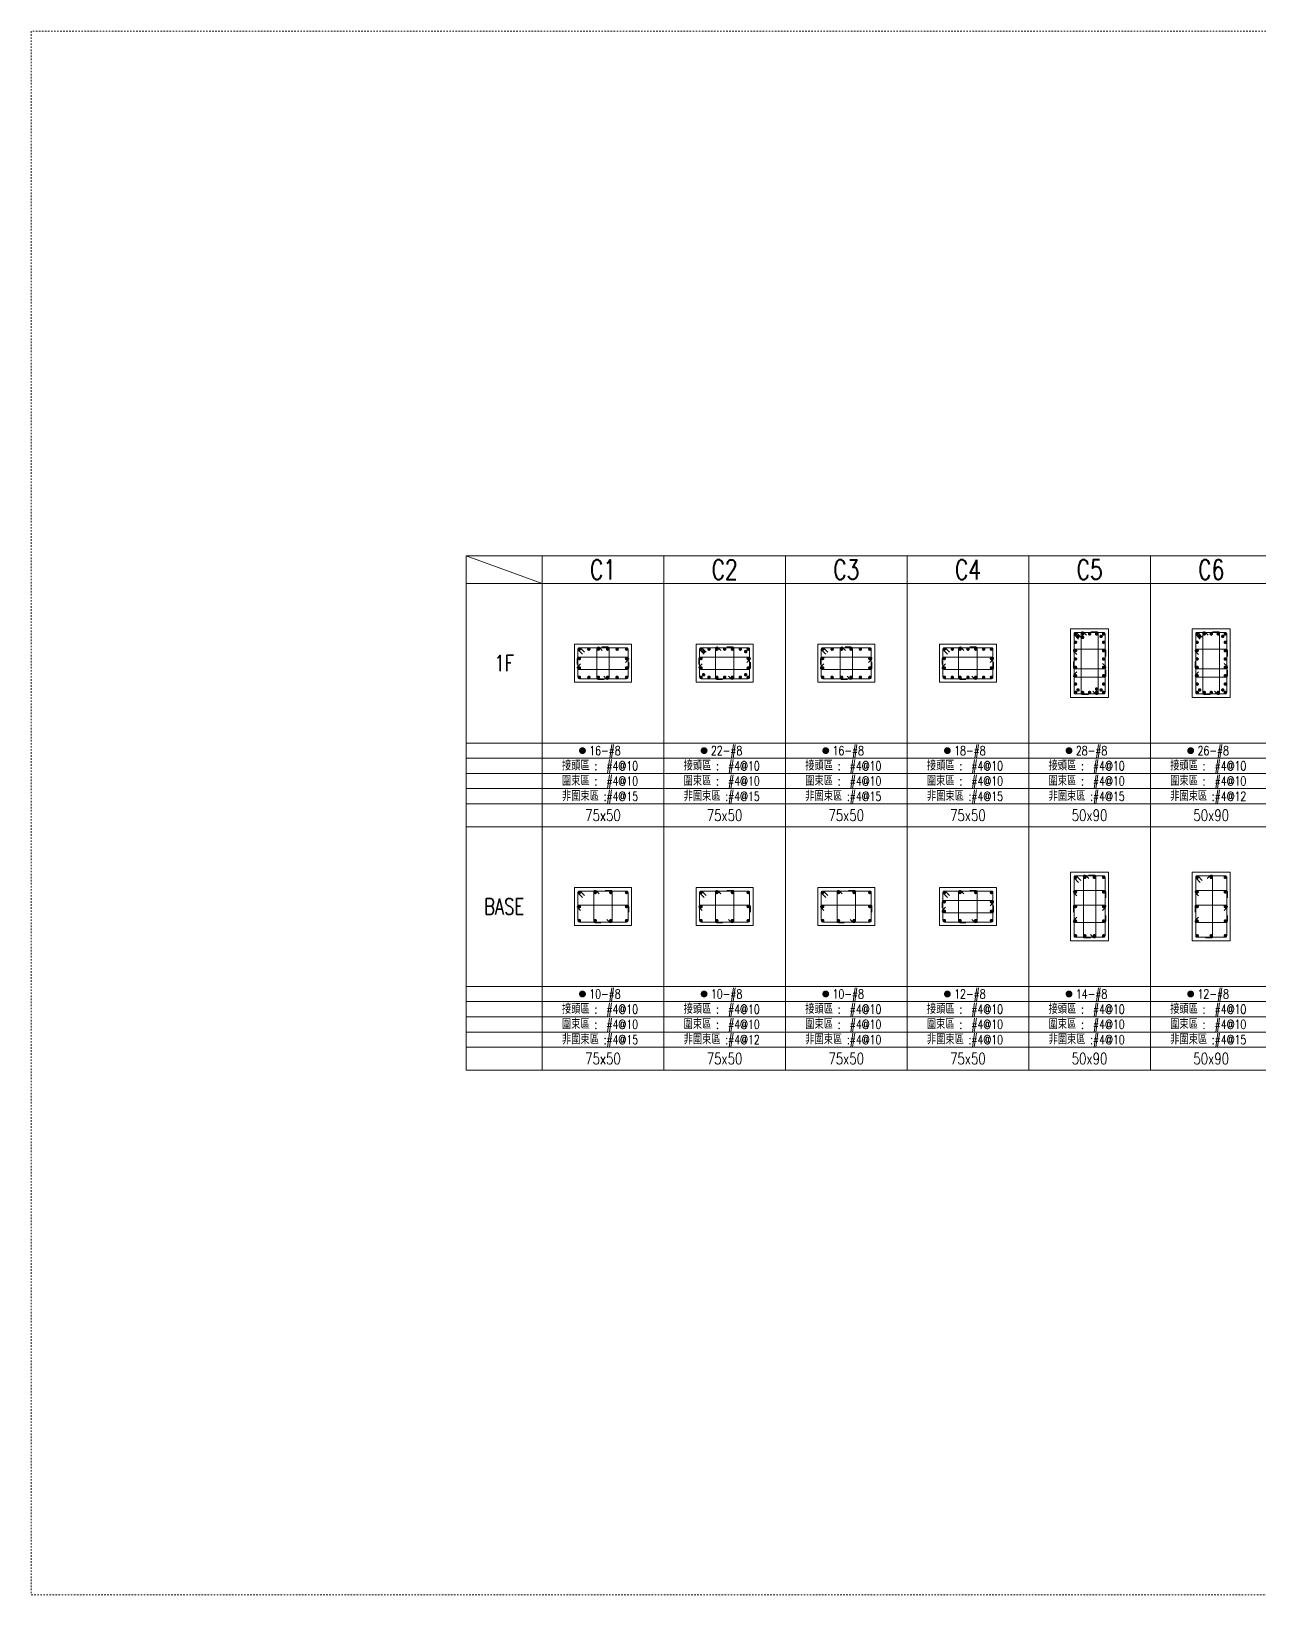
# Model space of a CAD drawing. Header units: millimetres. Extents: x 0 to 6378, y -2056 to 0.
# Drawn here: x 3214 to 4828, y -2056 to 0 of the extents above; entities that cross this region are included whole.
import ezdxf
from ezdxf.enums import TextEntityAlignment as Align

# ---------------------------------------------------------------- set-up
doc = ezdxf.new("R2010")
doc.units = ezdxf.units.MM
doc.linetypes.add('DOT', pattern=[4, 2, -2])
for name, color, linetype in [('GirdBoundary', 3, 'Continuous'), ('GirdInner', 3, 'Continuous'), ('主筋斷面', 3, 'Continuous'), ('圖框', 7, 'DOT'), ('文字-主筋根數', 3, 'Continuous'), ('文字-剪力筋', 3, 'Continuous'), ('文字-剪力筋-BC', 3, 'Continuous'), ('文字-剪力筋-圍束區', 3, 'Continuous'), ('文字-斷面尺寸', 3, 'Continuous'), ('文字-柱線名稱', 3, 'Continuous'), ('文字-樓群名稱', 1, 'Continuous'), ('柱斷面線', 3, 'Continuous'), ('箍筋線', 2, 'Continuous')]:
    doc.layers.add(name, color=color, linetype=linetype)
doc.styles.add('simplex', font='simplex.shx', dxfattribs={"height": 0.2, "bigfont": 'chineset.shx'})

# ---------------------------------------------------------------- blocks, each defined once
blk = doc.blocks.new('Circle_Filled')
at = {"const_width": 0.5}
blk.add_lwpolyline([(-0.25, 0, 1), (0.25, 0, 1)], format="xyb", close=True, dxfattribs=at)

msp = doc.modelspace()

# ---------------------------------------------------------------- linework, layer by layer
at = {"layer": 'GirdBoundary', "lineweight": 5}
for points in [[(3786, -690), (3886, -690)], [(3786, -690), (3786, -726)], [(3886, -690), (4046, -690)], [(4046, -690), (4206, -690)], [(4206, -690), (4366, -690)], [(4366, -690), (4526, -690)], [(4526, -690), (4686, -690)], [(4686, -690), (4846, -690)], [(3786, -726), (3786, -936)], [(3786, -936), (3786, -956)], [(3786, -956), (3786, -976)], [(3786, -976), (3786, -996)], [(3786, -996), (3786, -1016)], [(3786, -1016), (3786, -1046)], [(3786, -1046), (3786, -1256)], [(3786, -1256), (3786, -1276)], [(3786, -1276), (3786, -1296)], [(3786, -1296), (3786, -1316)], [(3786, -1316), (3786, -1336)], [(3786, -1336), (3786, -1366)], [(3786, -1366), (3886, -1366)], [(3886, -1366), (4046, -1366)], [(4046, -1366), (4206, -1366)], [(4206, -1366), (4366, -1366)], [(4366, -1366), (4526, -1366)], [(4526, -1366), (4686, -1366)], [(4686, -1366), (4846, -1366)]]:
    msp.add_lwpolyline(points, dxfattribs=at)
at = {"layer": 'GirdInner', "lineweight": 5}
for points in [[(3786, -690), (3886, -726)], [(3886, -690), (3886, -726)], [(4046, -690), (4046, -726)], [(4206, -690), (4206, -726)], [(4366, -690), (4366, -726)], [(4526, -690), (4526, -726)], [(4686, -690), (4686, -726)], [(3786, -726), (3886, -726)], [(3886, -726), (4046, -726)], [(3886, -726), (3886, -936)], [(4046, -726), (4206, -726)], [(4046, -726), (4046, -936)], [(4206, -726), (4366, -726)], [(4206, -726), (4206, -936)], [(4366, -726), (4526, -726)], [(4366, -726), (4366, -936)], [(4526, -726), (4686, -726)], [(4526, -726), (4526, -936)], [(4686, -726), (4846, -726)], [(4686, -726), (4686, -936)], [(3786, -936), (3886, -936)], [(3886, -936), (4046, -936)], [(3886, -936), (3886, -956)], [(4046, -936), (4206, -936)], [(4046, -936), (4046, -956)], [(4206, -936), (4366, -936)], [(4206, -936), (4206, -956)], [(4366, -936), (4526, -936)], [(4366, -936), (4366, -956)], [(4526, -936), (4686, -936)], [(4526, -936), (4526, -956)], [(4686, -936), (4846, -936)], [(4686, -936), (4686, -956)], [(3786, -956), (3886, -956)], [(3886, -956), (4046, -956)], [(3886, -956), (3886, -976)], [(4046, -956), (4206, -956)], [(4046, -956), (4046, -976)], [(4206, -956), (4366, -956)], [(4206, -956), (4206, -976)], [(4366, -956), (4526, -956)], [(4366, -956), (4366, -976)], [(4526, -956), (4686, -956)], [(4526, -956), (4526, -976)], [(4686, -956), (4846, -956)], [(4686, -956), (4686, -976)], [(3786, -976), (3886, -976)], [(3886, -976), (4046, -976)], [(3886, -976), (3886, -996)], [(4046, -976), (4206, -976)], [(4046, -976), (4046, -996)], [(4206, -976), (4366, -976)], [(4206, -976), (4206, -996)], [(4366, -976), (4526, -976)], [(4366, -976), (4366, -996)], [(4526, -976), (4686, -976)], [(4526, -976), (4526, -996)], [(4686, -976), (4846, -976)], [(4686, -976), (4686, -996)], [(3786, -996), (3886, -996)], [(3886, -996), (4046, -996)], [(3886, -996), (3886, -1016)], [(4046, -996), (4206, -996)], [(4046, -996), (4046, -1016)], [(4206, -996), (4366, -996)], [(4206, -996), (4206, -1016)], [(4366, -996), (4526, -996)], [(4366, -996), (4366, -1016)], [(4526, -996), (4686, -996)], [(4526, -996), (4526, -1016)], [(4686, -996), (4846, -996)], [(4686, -996), (4686, -1016)], [(3786, -1016), (3886, -1016)], [(3886, -1016), (4046, -1016)], [(3886, -1016), (3886, -1046)], [(4046, -1016), (4206, -1016)], [(4046, -1016), (4046, -1046)], [(4206, -1016), (4366, -1016)], [(4206, -1016), (4206, -1046)], [(4366, -1016), (4526, -1016)], [(4366, -1016), (4366, -1046)], [(4526, -1016), (4686, -1016)], [(4526, -1016), (4526, -1046)], [(4686, -1016), (4846, -1016)], [(4686, -1016), (4686, -1046)], [(3786, -1046), (3886, -1046)], [(3886, -1046), (4046, -1046)], [(3886, -1046), (3886, -1256)], [(4046, -1046), (4206, -1046)], [(4046, -1046), (4046, -1256)], [(4206, -1046), (4366, -1046)], [(4206, -1046), (4206, -1256)], [(4366, -1046), (4526, -1046)], [(4366, -1046), (4366, -1256)], [(4526, -1046), (4686, -1046)], [(4526, -1046), (4526, -1256)], [(4686, -1046), (4846, -1046)], [(4686, -1046), (4686, -1256)], [(3786, -1256), (3886, -1256)], [(3886, -1256), (4046, -1256)], [(3886, -1256), (3886, -1276)], [(4046, -1256), (4206, -1256)], [(4046, -1256), (4046, -1276)], [(4206, -1256), (4366, -1256)], [(4206, -1256), (4206, -1276)], [(4366, -1256), (4526, -1256)], [(4366, -1256), (4366, -1276)], [(4526, -1256), (4686, -1256)], [(4526, -1256), (4526, -1276)], [(4686, -1256), (4846, -1256)], [(4686, -1256), (4686, -1276)], [(3786, -1276), (3886, -1276)], [(3886, -1276), (4046, -1276)], [(3886, -1276), (3886, -1296)], [(4046, -1276), (4206, -1276)], [(4046, -1276), (4046, -1296)], [(4206, -1276), (4366, -1276)], [(4206, -1276), (4206, -1296)], [(4366, -1276), (4526, -1276)], [(4366, -1276), (4366, -1296)], [(4526, -1276), (4686, -1276)], [(4526, -1276), (4526, -1296)], [(4686, -1276), (4846, -1276)], [(4686, -1276), (4686, -1296)], [(3786, -1296), (3886, -1296)], [(3886, -1296), (4046, -1296)], [(3886, -1296), (3886, -1316)], [(4046, -1296), (4206, -1296)], [(4046, -1296), (4046, -1316)], [(4206, -1296), (4366, -1296)], [(4206, -1296), (4206, -1316)], [(4366, -1296), (4526, -1296)], [(4366, -1296), (4366, -1316)], [(4526, -1296), (4686, -1296)], [(4526, -1296), (4526, -1316)], [(4686, -1296), (4846, -1296)], [(4686, -1296), (4686, -1316)], [(3786, -1316), (3886, -1316)], [(3786, -1336), (3886, -1336)], [(3886, -1316), (4046, -1316)], [(3886, -1316), (3886, -1336)], [(3886, -1336), (4046, -1336)], [(3886, -1336), (3886, -1366)], [(4046, -1316), (4206, -1316)], [(4046, -1316), (4046, -1336)], [(4046, -1336), (4206, -1336)], [(4046, -1336), (4046, -1366)], [(4206, -1316), (4366, -1316)], [(4206, -1316), (4206, -1336)], [(4206, -1336), (4366, -1336)], [(4206, -1336), (4206, -1366)], [(4366, -1316), (4526, -1316)], [(4366, -1316), (4366, -1336)], [(4366, -1336), (4526, -1336)], [(4366, -1336), (4366, -1366)], [(4526, -1316), (4686, -1316)], [(4526, -1316), (4526, -1336)], [(4526, -1336), (4686, -1336)], [(4526, -1336), (4526, -1366)], [(4686, -1316), (4846, -1316)], [(4686, -1316), (4686, -1336)], [(4686, -1336), (4846, -1336)], [(4686, -1336), (4686, -1366)]]:
    msp.add_lwpolyline(points, dxfattribs=at)
at = {"layer": '圖框', "lineweight": 5}
msp.add_lwpolyline([(3214, -2056), (6378, -2056), (6378, 0), (3214, 0), (3214, -2056)], dxfattribs=at)
at = {"layer": '柱斷面線', "lineweight": 5}
for points in [[(4581, -876), (4631, -876), (4631, -786), (4581, -786), (4581, -876)], [(4741, -876), (4791, -876), (4791, -786), (4741, -786), (4741, -876)], [(3928.5, -856), (4003.5, -856), (4003.5, -806), (3928.5, -806), (3928.5, -856)], [(4088.5, -856), (4163.5, -856), (4163.5, -806), (4088.5, -806), (4088.5, -856)], [(4248.5, -856), (4323.5, -856), (4323.5, -806), (4248.5, -806), (4248.5, -856)], [(4408.5, -856), (4483.5, -856), (4483.5, -806), (4408.5, -806), (4408.5, -856)], [(4581, -1196), (4631, -1196), (4631, -1106), (4581, -1106), (4581, -1196)], [(4741, -1196), (4791, -1196), (4791, -1106), (4741, -1106), (4741, -1196)], [(3928.5, -1176), (4003.5, -1176), (4003.5, -1126), (3928.5, -1126), (3928.5, -1176)], [(4088.5, -1176), (4163.5, -1176), (4163.5, -1126), (4088.5, -1126), (4088.5, -1176)], [(4248.5, -1176), (4323.5, -1176), (4323.5, -1126), (4248.5, -1126), (4248.5, -1176)], [(4408.5, -1176), (4483.5, -1176), (4483.5, -1126), (4408.5, -1126), (4408.5, -1176)]]:
    msp.add_lwpolyline(points, dxfattribs=at)
at = {"layer": '箍筋線', "lineweight": 5}
for points in [[(4594.3, -796.6), (4588.9, -791.2, 0.668179), (4585.6, -792.5), (4585.6, -869.5, 0.414214), (4587.5, -871.4), (4624.5, -871.4, 0.414214), (4626.4, -869.5), (4626.4, -792.5, 0.414214), (4624.5, -790.6), (4587.5, -790.6, 0.668179), (4586.2, -793.9), (4591.6, -799.3)], [(4601.9, -794.1), (4598.1, -790.2, 0.668179), (4594.9, -791.6), (4594.9, -870.4, 0.414214), (4596.8, -872.3), (4604.4, -872.3)], [(4610.1, -867.9), (4613.9, -871.8, 0.668179), (4617.1, -870.4), (4617.1, -791.6, 0.414214), (4615.2, -789.7), (4607.6, -789.7)], [(4754.3, -796.6), (4748.9, -791.2, 0.668179), (4745.6, -792.5), (4745.6, -869.5, 0.414214), (4747.5, -871.4), (4784.5, -871.4, 0.414214), (4786.4, -869.5), (4786.4, -792.5, 0.414214), (4784.5, -790.6), (4747.5, -790.6, 0.668179), (4746.2, -793.9), (4751.6, -799.3)], [(4761.9, -794.1), (4758.1, -790.2, 0.668179), (4754.9, -791.6), (4754.9, -870.4, 0.414214), (4756.8, -872.3), (4764.4, -872.3)], [(4770.1, -867.9), (4773.9, -871.8, 0.668179), (4777.1, -870.4), (4777.1, -791.6, 0.414214), (4775.2, -789.7), (4767.6, -789.7)], [(3941.8, -816.6), (3936.4, -811.2, 0.668179), (3933.1, -812.5), (3933.1, -849.5, 0.414214), (3935, -851.4), (3997, -851.4, 0.414214), (3998.9, -849.5), (3998.9, -812.5, 0.414214), (3997, -810.6), (3935, -810.6, 0.668179), (3933.7, -813.9), (3939.1, -819.3)], [(3965, -814.1), (3961.2, -810.2, 0.668179), (3957.9, -811.6), (3957.9, -850.4, 0.414214), (3959.8, -852.3), (3967.4, -852.3)], [(3967, -847.9), (3970.8, -851.8, 0.668179), (3974.1, -850.4), (3974.1, -811.6, 0.414214), (3972.2, -809.7), (3964.6, -809.7)], [(4101.8, -816.6), (4096.4, -811.2, 0.668179), (4093.1, -812.5), (4093.1, -849.5, 0.414214), (4095, -851.4), (4157, -851.4, 0.414214), (4158.9, -849.5), (4158.9, -812.5, 0.414214), (4157, -810.6), (4095, -810.6, 0.668179), (4093.7, -813.9), (4099.1, -819.3)], [(4120.8, -814.1), (4117, -810.2, 0.668179), (4113.8, -811.6), (4113.8, -850.4, 0.414214), (4115.7, -852.3), (4123.3, -852.3)], [(4131.2, -847.9), (4135, -851.8, 0.668179), (4138.2, -850.4), (4138.2, -811.6, 0.414214), (4136.3, -809.7), (4128.7, -809.7)], [(4261.8, -816.6), (4256.4, -811.2, 0.668179), (4253.1, -812.5), (4253.1, -849.5, 0.414214), (4255, -851.4), (4317, -851.4, 0.414214), (4318.9, -849.5), (4318.9, -812.5, 0.414214), (4317, -810.6), (4255, -810.6, 0.668179), (4253.7, -813.9), (4259.1, -819.3)], [(4285, -814.1), (4281.2, -810.2, 0.668179), (4277.9, -811.6), (4277.9, -850.4, 0.414214), (4279.8, -852.3), (4287.4, -852.3)], [(4287, -847.9), (4290.8, -851.8, 0.668179), (4294.1, -850.4), (4294.1, -811.6, 0.414214), (4292.2, -809.7), (4284.6, -809.7)], [(4421.8, -816.6), (4416.4, -811.2, 0.668179), (4413.1, -812.5), (4413.1, -849.5, 0.414214), (4415, -851.4), (4477, -851.4, 0.414214), (4478.9, -849.5), (4478.9, -812.5, 0.414214), (4477, -810.6), (4415, -810.6, 0.668179), (4413.7, -813.9), (4419.1, -819.3)], [(4440.8, -814.1), (4437, -810.2, 0.668179), (4433.8, -811.6), (4433.8, -850.4, 0.414214), (4435.7, -852.3), (4443.3, -852.3)], [(4451.2, -847.9), (4455, -851.8, 0.668179), (4458.2, -850.4), (4458.2, -811.6, 0.414214), (4456.3, -809.7), (4448.7, -809.7)], [(4589.1, -819.7), (4585.2, -815.9, -0.668179), (4586.6, -812.6), (4625.4, -812.6, -0.414214), (4627.3, -814.5), (4627.3, -822.1)], [(4749.1, -819.7), (4745.2, -815.9, -0.668179), (4746.6, -812.6), (4785.4, -812.6, -0.414214), (4787.3, -814.5), (4787.3, -822.1)], [(3995.4, -830), (3999.3, -826.2, 0.668179), (3997.9, -822.9), (3934.1, -822.9, 0.414214), (3932.2, -824.8), (3932.2, -832.5)], [(3936.6, -832), (3932.7, -835.8, 0.668179), (3934.1, -839.1), (3997.9, -839.1, 0.414214), (3999.8, -837.2), (3999.8, -829.5)], [(4155.4, -830), (4159.3, -826.2, 0.668179), (4157.9, -822.9), (4094.1, -822.9, 0.414214), (4092.2, -824.8), (4092.2, -832.5)], [(4096.6, -832), (4092.7, -835.8, 0.668179), (4094.1, -839.1), (4157.9, -839.1, 0.414214), (4159.8, -837.2), (4159.8, -829.5)], [(4315.4, -830), (4319.3, -826.2, 0.668179), (4317.9, -822.9), (4254.1, -822.9, 0.414214), (4252.2, -824.8), (4252.2, -832.5)], [(4256.6, -832), (4252.7, -835.8, 0.668179), (4254.1, -839.1), (4317.9, -839.1, 0.414214), (4319.8, -837.2), (4319.8, -829.5)], [(4475.4, -830), (4479.3, -826.2, 0.668179), (4477.9, -822.9), (4414.1, -822.9, 0.414214), (4412.2, -824.8), (4412.2, -832.5)], [(4416.6, -832), (4412.7, -835.8, 0.668179), (4414.1, -839.1), (4477.9, -839.1, 0.414214), (4479.8, -837.2), (4479.8, -829.5)], [(4622.9, -831.3), (4626.8, -835.1, -0.668179), (4625.4, -838.4), (4586.6, -838.4, -0.414214), (4584.7, -836.5), (4584.7, -828.9)], [(4589.1, -842.3), (4585.2, -846.1, 0.668179), (4586.6, -849.4), (4625.4, -849.4, 0.414214), (4627.3, -847.5), (4627.3, -839.9)], [(4782.9, -831.3), (4786.8, -835.1, -0.668179), (4785.4, -838.4), (4746.6, -838.4, -0.414214), (4744.7, -836.5), (4744.7, -828.9)], [(4749.1, -842.3), (4745.2, -846.1, 0.668179), (4746.6, -849.4), (4785.4, -849.4, 0.414214), (4787.3, -847.5), (4787.3, -839.9)], [(4605, -1114.1), (4601.2, -1110.2, 0.668179), (4597.9, -1111.6), (4597.9, -1190.4, 0.414214), (4599.8, -1192.3), (4607.5, -1192.3)], [(4607, -1187.9), (4610.8, -1191.8, 0.668179), (4614.1, -1190.4), (4614.1, -1111.6, 0.414214), (4612.2, -1109.7), (4604.5, -1109.7)], [(4760.8, -1114.1), (4764.7, -1110.2, -0.668179), (4767.9, -1111.6), (4767.9, -1190.4, -0.414214), (4766, -1192.3), (4758.4, -1192.3)], [(3941.8, -1136.6), (3936.4, -1131.2, 0.668179), (3933.1, -1132.5), (3933.1, -1169.5, 0.414214), (3935, -1171.4), (3997, -1171.4, 0.414214), (3998.9, -1169.5), (3998.9, -1132.5, 0.414214), (3997, -1130.6), (3935, -1130.6, 0.668179), (3933.7, -1133.9), (3939.1, -1139.3)], [(3960.8, -1134.1), (3957, -1130.2, 0.668179), (3953.8, -1131.6), (3953.8, -1170.4, 0.414214), (3955.7, -1172.3), (3963.3, -1172.3)], [(3971.2, -1167.9), (3975, -1171.8, 0.668179), (3978.2, -1170.4), (3978.2, -1131.6, 0.414214), (3976.3, -1129.7), (3968.7, -1129.7)], [(4101.8, -1136.6), (4096.4, -1131.2, 0.668179), (4093.1, -1132.5), (4093.1, -1169.5, 0.414214), (4095, -1171.4), (4157, -1171.4, 0.414214), (4158.9, -1169.5), (4158.9, -1132.5, 0.414214), (4157, -1130.6), (4095, -1130.6, 0.668179), (4093.7, -1133.9), (4099.1, -1139.3)], [(4120.8, -1134.1), (4117, -1130.2, 0.668179), (4113.8, -1131.6), (4113.8, -1170.4, 0.414214), (4115.7, -1172.3), (4123.3, -1172.3)], [(4131.2, -1167.9), (4135, -1171.8, 0.668179), (4138.2, -1170.4), (4138.2, -1131.6, 0.414214), (4136.3, -1129.7), (4128.7, -1129.7)], [(4261.8, -1136.6), (4256.4, -1131.2, 0.668179), (4253.1, -1132.5), (4253.1, -1169.5, 0.414214), (4255, -1171.4), (4317, -1171.4, 0.414214), (4318.9, -1169.5), (4318.9, -1132.5, 0.414214), (4317, -1130.6), (4255, -1130.6, 0.668179), (4253.7, -1133.9), (4259.1, -1139.3)], [(4280.8, -1134.1), (4277, -1130.2, 0.668179), (4273.8, -1131.6), (4273.8, -1170.4, 0.414214), (4275.7, -1172.3), (4283.3, -1172.3)], [(4291.2, -1167.9), (4295, -1171.8, 0.668179), (4298.2, -1170.4), (4298.2, -1131.6, 0.414214), (4296.3, -1129.7), (4288.7, -1129.7)], [(4421.8, -1136.6), (4416.4, -1131.2, 0.668179), (4413.1, -1132.5), (4413.1, -1169.5, 0.414214), (4415, -1171.4), (4477, -1171.4, 0.414214), (4478.9, -1169.5), (4478.9, -1132.5, 0.414214), (4477, -1130.6), (4415, -1130.6, 0.668179), (4413.7, -1133.9), (4419.1, -1139.3)], [(4440.8, -1134.1), (4437, -1130.2, 0.668179), (4433.8, -1131.6), (4433.8, -1170.4, 0.414214), (4435.7, -1172.3), (4443.3, -1172.3)], [(4451.2, -1167.9), (4455, -1171.8, 0.668179), (4458.2, -1170.4), (4458.2, -1131.6, 0.414214), (4456.3, -1129.7), (4448.7, -1129.7)], [(4589.1, -1136.9), (4585.2, -1133.1, -0.668179), (4586.6, -1129.9), (4625.4, -1129.9, -0.414214), (4627.3, -1131.8), (4627.3, -1139.4)], [(4594.3, -1116.6), (4588.9, -1111.2, 0.668179), (4585.6, -1112.5), (4585.6, -1189.5, 0.414214), (4587.5, -1191.4), (4624.5, -1191.4, 0.414214), (4626.4, -1189.5), (4626.4, -1112.5, 0.414214), (4624.5, -1110.6), (4587.5, -1110.6, 0.668179), (4586.2, -1113.9), (4591.6, -1119.3)], [(4749.1, -1136.9), (4745.2, -1133.1, -0.668179), (4746.6, -1129.9), (4785.4, -1129.9, -0.414214), (4787.3, -1131.8), (4787.3, -1139.4)], [(4754.3, -1116.6), (4748.9, -1111.2, 0.668179), (4745.6, -1112.5), (4745.6, -1189.5, 0.414214), (4747.5, -1191.4), (4784.5, -1191.4, 0.414214), (4786.4, -1189.5), (4786.4, -1112.5, 0.414214), (4784.5, -1110.6), (4747.5, -1110.6, 0.668179), (4746.2, -1113.9), (4751.6, -1119.3)], [(3936.6, -1156.2), (3932.7, -1152.3, -0.668179), (3934.1, -1149.1), (3997.9, -1149.1, -0.414214), (3999.8, -1151), (3999.8, -1158.6)], [(4096.6, -1156.2), (4092.7, -1152.3, -0.668179), (4094.1, -1149.1), (4157.9, -1149.1, -0.414214), (4159.8, -1151), (4159.8, -1158.6)], [(4256.6, -1156.2), (4252.7, -1152.3, -0.668179), (4254.1, -1149.1), (4317.9, -1149.1, -0.414214), (4319.8, -1151), (4319.8, -1158.6)], [(4475.4, -1150), (4479.3, -1146.2, 0.668179), (4477.9, -1142.9), (4414.1, -1142.9, 0.414214), (4412.2, -1144.8), (4412.2, -1152.5)], [(4416.6, -1152), (4412.7, -1155.8, 0.668179), (4414.1, -1159.1), (4477.9, -1159.1, 0.414214), (4479.8, -1157.2), (4479.8, -1149.5)], [(4622.9, -1156.2), (4626.8, -1152.3, 0.668179), (4625.4, -1149.1), (4586.6, -1149.1, 0.414214), (4584.7, -1151), (4584.7, -1158.6)], [(4782.9, -1156.2), (4786.8, -1152.3, 0.668179), (4785.4, -1149.1), (4746.6, -1149.1, 0.414214), (4744.7, -1151), (4744.7, -1158.6)], [(4589.1, -1165.1), (4585.2, -1168.9, 0.668179), (4586.6, -1172.1), (4625.4, -1172.1, 0.414214), (4627.3, -1170.2), (4627.3, -1162.6)], [(4749.1, -1165.1), (4745.2, -1168.9, 0.668179), (4746.6, -1172.1), (4785.4, -1172.1, 0.414214), (4787.3, -1170.2), (4787.3, -1162.6)]]:
    msp.add_lwpolyline(points, format="xyb", dxfattribs=at)

# ---------------------------------------------------------------- block references
at = {"layer": '主筋斷面', "lineweight": 5}
for p, xscale, yscale in [((4587.5, -792.5), 4.572000026702881, 4.572000026702881), ((4587.5, -803.5), 4.572000026702881, 4.572000026702881), ((4590.8, -795.8), 4.572000026702881, 4.572000026702881), ((4596.8, -792.5), 4.572000026702881, 4.572000026702881), ((4596.8, -797.1), 4.572000026702881, 4.572000026702881), ((4606, -792.5), 4.572000026702881, 4.572000026702881), ((4615.2, -792.5), 4.572000026702881, 4.572000026702881), ((4621.2, -795.8), 4.572000026702881, 4.572000026702881), ((4624.5, -792.5), 4.572000026702881, 4.572000026702881), ((4624.5, -803.5), 4.572000026702881, 4.572000026702881), ((4747.5, -792.5), 4.572000026702881, 4.572000026702881), ((4747.5, -803.5), 4.572000026702881, 4.572000026702881), ((4750.8, -795.8), 4.572000026702881, 4.572000026702881), ((4756.8, -792.5), 4.572000026702881, 4.572000026702881), ((4766, -792.5), 4.572000026702881, 4.572000026702881), ((4775.2, -792.5), 4.572000026702881, 4.572000026702881), ((4781.2, -795.8), 4.572000026702881, 4.572000026702881), ((4784.5, -792.5), 4.572000026702881, 4.572000026702881), ((4784.5, -803.5), 4.572000026702881, 4.572000026702881), ((3935, -812.5), 4.572000026702881, 4.572000026702881), ((3947.4, -812.5), 4.572000026702881, 4.572000026702881), ((3959.8, -812.5), 4.572000026702881, 4.572000026702881), ((3972.2, -812.5), 4.572000026702881, 4.572000026702881), ((3984.6, -812.5), 4.572000026702881, 4.572000026702881), ((3997, -812.5), 4.572000026702881, 4.572000026702881), ((4095, -812.5), 4.572000026702881, 4.572000026702881), ((4098.3, -815.8), 4.572000026702881, 4.572000026702881), ((4105.4, -812.5), 4.572000026702881, 4.572000026702881), ((4115.7, -812.5), 4.572000026702881, 4.572000026702881), ((4126, -812.5), 4.572000026702881, 4.572000026702881), ((4136.3, -812.5), 4.572000026702881, 4.572000026702881), ((4146.6, -812.5), 4.572000026702881, 4.572000026702881), ((4153.7, -815.8), 4.572000026702881, 4.572000026702881), ((4157, -812.5), 4.572000026702881, 4.572000026702881), ((4255, -812.5), 4.572000026702881, 4.572000026702881), ((4267.4, -812.5), 4.572000026702881, 4.572000026702881), ((4279.8, -812.5), 4.572000026702881, 4.572000026702881), ((4292.2, -812.5), 4.572000026702881, 4.572000026702881), ((4304.6, -812.5), 4.572000026702881, 4.572000026702881), ((4317, -812.5), 4.572000026702881, 4.572000026702881), ((4415, -812.5), 4.572000026702881, 4.572000026702881), ((4425.4, -812.5), 4.572000026702881, 4.572000026702881), ((4435.7, -812.5), 4.572000026702881, 4.572000026702881), ((4446, -812.5), 4.572000026702881, 4.572000026702881), ((4456.3, -812.5), 4.572000026702881, 4.572000026702881), ((4466.6, -812.5), 4.572000026702881, 4.572000026702881), ((4477, -812.5), 4.572000026702881, 4.572000026702881), ((4587.5, -814.5), 4.572000026702881, 4.572000026702881), ((4624.5, -814.5), 4.572000026702881, 4.572000026702881), ((4747.5, -814.5), 4.572000026702881, 4.572000026702881), ((4784.5, -814.5), 4.572000026702881, 4.572000026702881), ((3935, -824.8), 4.572000026702881, 4.572000026702881), ((3935, -837.2), 4.572000026702881, 4.572000026702881), ((3997, -824.8), 4.572000026702881, 4.572000026702881), ((3997, -837.2), 4.572000026702881, 4.572000026702881), ((4095, -824.8), 4.572000026702881, 4.572000026702881), ((4095, -837.2), 4.572000026702881, 4.572000026702881), ((4157, -824.8), 4.572000026702881, 4.572000026702881), ((4157, -837.2), 4.572000026702881, 4.572000026702881), ((4255, -824.8), 4.572000026702881, 4.572000026702881), ((4255, -837.2), 4.572000026702881, 4.572000026702881), ((4317, -824.8), 4.572000026702881, 4.572000026702881), ((4317, -837.2), 4.572000026702881, 4.572000026702881), ((4415, -824.8), 4.572000026702881, 4.572000026702881), ((4415, -837.2), 4.572000026702881, 4.572000026702881), ((4477, -824.8), 4.572000026702881, 4.572000026702881), ((4477, -837.2), 4.572000026702881, 4.572000026702881), ((4587.5, -825.5), 4.572000026702881, 4.572000026702881), ((4587.5, -836.5), 4.572000026702881, 4.572000026702881), ((4624.5, -825.5), 4.572000026702881, 4.572000026702881), ((4624.5, -836.5), 4.572000026702881, 4.572000026702881), ((4747.5, -825.5), 4.572000026702881, 4.572000026702881), ((4747.5, -836.5), 4.572000026702881, 4.572000026702881), ((4784.5, -825.5), 4.572000026702881, 4.572000026702881), ((4784.5, -836.5), 4.572000026702881, 4.572000026702881), ((3935, -849.5), 4.572000026702881, 4.572000026702881), ((3947.4, -849.5), 4.572000026702881, 4.572000026702881), ((3959.8, -849.5), 4.572000026702881, 4.572000026702881), ((3972.2, -849.5), 4.572000026702881, 4.572000026702881), ((3984.6, -849.5), 4.572000026702881, 4.572000026702881), ((3997, -849.5), 4.572000026702881, 4.572000026702881), ((4095, -849.5), 4.572000026702881, 4.572000026702881), ((4098.3, -846.2), 4.572000026702881, 4.572000026702881), ((4105.4, -849.5), 4.572000026702881, 4.572000026702881), ((4115.7, -849.5), 4.572000026702881, 4.572000026702881), ((4126, -849.5), 4.572000026702881, 4.572000026702881), ((4136.3, -849.5), 4.572000026702881, 4.572000026702881), ((4146.6, -849.5), 4.572000026702881, 4.572000026702881), ((4153.7, -846.2), 4.572000026702881, 4.572000026702881), ((4157, -849.5), 4.572000026702881, 4.572000026702881), ((4255, -849.5), 4.572000026702881, 4.572000026702881), ((4267.4, -849.5), 4.572000026702881, 4.572000026702881), ((4279.8, -849.5), 4.572000026702881, 4.572000026702881), ((4292.2, -849.5), 4.572000026702881, 4.572000026702881), ((4304.6, -849.5), 4.572000026702881, 4.572000026702881), ((4317, -849.5), 4.572000026702881, 4.572000026702881), ((4415, -849.5), 4.572000026702881, 4.572000026702881), ((4425.4, -849.5), 4.572000026702881, 4.572000026702881), ((4435.7, -849.5), 4.572000026702881, 4.572000026702881), ((4446, -849.5), 4.572000026702881, 4.572000026702881), ((4456.3, -849.5), 4.572000026702881, 4.572000026702881), ((4466.6, -849.5), 4.572000026702881, 4.572000026702881), ((4477, -849.5), 4.572000026702881, 4.572000026702881), ((4587.5, -847.5), 4.572000026702881, 4.572000026702881), ((4587.5, -858.5), 4.572000026702881, 4.572000026702881), ((4615.2, -864.9), 4.572000026702881, 4.572000026702881), ((4624.5, -847.5), 4.572000026702881, 4.572000026702881), ((4624.5, -858.5), 4.572000026702881, 4.572000026702881), ((4747.5, -847.5), 4.572000026702881, 4.572000026702881), ((4747.5, -858.5), 4.572000026702881, 4.572000026702881), ((4784.5, -847.5), 4.572000026702881, 4.572000026702881), ((4784.5, -858.5), 4.572000026702881, 4.572000026702881), ((4587.5, -869.5), 4.572000026702881, 4.572000026702881), ((4590.8, -866.2), 4.572000026702881, 4.572000026702881), ((4596.8, -869.5), 4.572000026702881, 4.572000026702881), ((4606, -869.5), 4.572000026702881, 4.572000026702881), ((4615.2, -869.5), 4.572000026702881, 4.572000026702881), ((4621.2, -866.2), 4.572000026702881, 4.572000026702881), ((4624.5, -869.5), 4.572000026702881, 4.572000026702881), ((4747.5, -869.5), 4.572000026702881, 4.572000026702881), ((4750.8, -866.2), 4.572000026702881, 4.572000026702881), ((4756.8, -869.5), 4.572000026702881, 4.572000026702881), ((4766, -869.5), 4.572000026702881, 4.572000026702881), ((4775.2, -869.5), 4.572000026702881, 4.572000026702881), ((4781.2, -866.2), 4.572000026702881, 4.572000026702881), ((4784.5, -869.5), 4.572000026702881, 4.572000026702881), ((3939, -946), 9, 9), ((4099, -946), 9, 9), ((4259, -946), 9, 9), ((4419, -946), 9, 9), ((4579, -946), 9, 9), ((4739, -946), 9, 9), ((3935, -1132.5), 4.572000026702881, 4.572000026702881), ((3955.7, -1132.5), 4.572000026702881, 4.572000026702881), ((3976.3, -1132.5), 4.572000026702881, 4.572000026702881), ((3997, -1132.5), 4.572000026702881, 4.572000026702881), ((4095, -1132.5), 4.572000026702881, 4.572000026702881), ((4115.7, -1132.5), 4.572000026702881, 4.572000026702881), ((4136.3, -1132.5), 4.572000026702881, 4.572000026702881), ((4157, -1132.5), 4.572000026702881, 4.572000026702881), ((4255, -1132.5), 4.572000026702881, 4.572000026702881), ((4275.7, -1132.5), 4.572000026702881, 4.572000026702881), ((4296.3, -1132.5), 4.572000026702881, 4.572000026702881), ((4317, -1132.5), 4.572000026702881, 4.572000026702881), ((4415, -1132.5), 4.572000026702881, 4.572000026702881), ((4435.7, -1132.5), 4.572000026702881, 4.572000026702881), ((4456.3, -1132.5), 4.572000026702881, 4.572000026702881), ((4477, -1132.5), 4.572000026702881, 4.572000026702881), ((4587.5, -1112.5), 4.572000026702881, 4.572000026702881), ((4587.5, -1131.8), 4.572000026702881, 4.572000026702881), ((4599.8, -1112.5), 4.572000026702881, 4.572000026702881), ((4612.2, -1112.5), 4.572000026702881, 4.572000026702881), ((4624.5, -1112.5), 4.572000026702881, 4.572000026702881), ((4624.5, -1131.8), 4.572000026702881, 4.572000026702881), ((4747.5, -1112.5), 4.572000026702881, 4.572000026702881), ((4747.5, -1131.8), 4.572000026702881, 4.572000026702881), ((4766, -1112.5), 4.572000026702881, 4.572000026702881), ((4784.5, -1112.5), 4.572000026702881, 4.572000026702881), ((4784.5, -1131.8), 4.572000026702881, 4.572000026702881), ((3935, -1151), 4.572000026702881, 4.572000026702881), ((3997, -1151), 4.572000026702881, 4.572000026702881), ((4095, -1151), 4.572000026702881, 4.572000026702881), ((4157, -1151), 4.572000026702881, 4.572000026702881), ((4255, -1151), 4.572000026702881, 4.572000026702881), ((4317, -1151), 4.572000026702881, 4.572000026702881), ((4415, -1144.8), 4.572000026702881, 4.572000026702881), ((4477, -1144.8), 4.572000026702881, 4.572000026702881), ((4587.5, -1151), 4.572000026702881, 4.572000026702881), ((4624.5, -1151), 4.572000026702881, 4.572000026702881), ((4747.5, -1151), 4.572000026702881, 4.572000026702881), ((4784.5, -1151), 4.572000026702881, 4.572000026702881), ((3935, -1169.5), 4.572000026702881, 4.572000026702881), ((3955.7, -1169.5), 4.572000026702881, 4.572000026702881), ((3976.3, -1169.5), 4.572000026702881, 4.572000026702881), ((3997, -1169.5), 4.572000026702881, 4.572000026702881), ((4095, -1169.5), 4.572000026702881, 4.572000026702881), ((4115.7, -1169.5), 4.572000026702881, 4.572000026702881), ((4136.3, -1169.5), 4.572000026702881, 4.572000026702881), ((4157, -1169.5), 4.572000026702881, 4.572000026702881), ((4255, -1169.5), 4.572000026702881, 4.572000026702881), ((4275.7, -1169.5), 4.572000026702881, 4.572000026702881), ((4296.3, -1169.5), 4.572000026702881, 4.572000026702881), ((4317, -1169.5), 4.572000026702881, 4.572000026702881), ((4415, -1157.2), 4.572000026702881, 4.572000026702881), ((4415, -1169.5), 4.572000026702881, 4.572000026702881), ((4435.7, -1169.5), 4.572000026702881, 4.572000026702881), ((4456.3, -1169.5), 4.572000026702881, 4.572000026702881), ((4477, -1157.2), 4.572000026702881, 4.572000026702881), ((4477, -1169.5), 4.572000026702881, 4.572000026702881), ((4587.5, -1170.2), 4.572000026702881, 4.572000026702881), ((4624.5, -1170.2), 4.572000026702881, 4.572000026702881), ((4747.5, -1170.2), 4.572000026702881, 4.572000026702881), ((4784.5, -1170.2), 4.572000026702881, 4.572000026702881), ((4587.5, -1189.5), 4.572000026702881, 4.572000026702881), ((4599.8, -1189.5), 4.572000026702881, 4.572000026702881), ((4612.2, -1189.5), 4.572000026702881, 4.572000026702881), ((4624.5, -1189.5), 4.572000026702881, 4.572000026702881), ((4747.5, -1189.5), 4.572000026702881, 4.572000026702881), ((4766, -1189.5), 4.572000026702881, 4.572000026702881), ((4784.5, -1189.5), 4.572000026702881, 4.572000026702881), ((3939, -1266), 9, 9), ((4099, -1266), 9, 9), ((4259, -1266), 9, 9), ((4419, -1266), 9, 9), ((4579, -1266), 9, 9), ((4739, -1266), 9, 9)]:
    msp.add_blockref('Circle_Filled', p, dxfattribs=dict(at, xscale=xscale, yscale=yscale))

# ---------------------------------------------------------------- texts
at = {"layer": '文字-主筋根數', "style": 'simplex', "width": 0.75}
for s, p in [('16-#8', (3948, -946)), ('22-#8', (4108, -946)), ('16-#8', (4268, -946)), ('18-#8', (4428, -946)), ('28-#8', (4588, -946)), ('26-#8', (4748, -946)), ('10-#8', (3948, -1266)), ('10-#8', (4108, -1266)), ('10-#8', (4268, -1266)), ('12-#8', (4428, -1266)), ('14-#8', (4588, -1266)), ('12-#8', (4748, -1266))]:
    msp.add_text(s, height=12, dxfattribs=at).set_placement(p, align=Align.MIDDLE_LEFT)
at = {"layer": '文字-剪力筋', "style": 'simplex', "width": 0.75}
for s, p in [('非圍束區 :', (3912, -1006)), ('#4@15', (3970.5, -1006)), ('非圍束區 :', (4072, -1006)), ('#4@15', (4130.5, -1006)), ('非圍束區 :', (4232, -1006)), ('#4@15', (4290.5, -1006)), ('非圍束區 :', (4392, -1006)), ('#4@15', (4450.5, -1006)), ('非圍束區 :', (4552, -1006)), ('#4@15', (4610.5, -1006)), ('非圍束區 :', (4712, -1006)), ('#4@12', (4770.5, -1006)), ('非圍束區 :', (3912, -1326)), ('#4@15', (3970.5, -1326)), ('非圍束區 :', (4072, -1326)), ('#4@12', (4130.5, -1326)), ('非圍束區 :', (4232, -1326)), ('#4@10', (4290.5, -1326)), ('非圍束區 :', (4392, -1326)), ('#4@10', (4450.5, -1326)), ('非圍束區 :', (4552, -1326)), ('#4@10', (4610.5, -1326)), ('非圍束區 :', (4712, -1326)), ('#4@15', (4770.5, -1326))]:
    msp.add_text(s, height=12, dxfattribs=at).set_placement(p, align=Align.MIDDLE_LEFT)
at = {"layer": '文字-剪力筋-BC', "style": 'simplex', "width": 0.75}
for s, p in [('接頭區 :', (3912, -966)), ('#4@10', (3970.5, -966)), ('接頭區 :', (4072, -966)), ('#4@10', (4130.5, -966)), ('接頭區 :', (4232, -966)), ('#4@10', (4290.5, -966)), ('接頭區 :', (4392, -966)), ('#4@10', (4450.5, -966)), ('接頭區 :', (4552, -966)), ('#4@10', (4610.5, -966)), ('接頭區 :', (4712, -966)), ('#4@10', (4770.5, -966)), ('接頭區 :', (3912, -1286)), ('#4@10', (3970.5, -1286)), ('接頭區 :', (4072, -1286)), ('#4@10', (4130.5, -1286)), ('接頭區 :', (4232, -1286)), ('#4@10', (4290.5, -1286)), ('接頭區 :', (4392, -1286)), ('#4@10', (4450.5, -1286)), ('接頭區 :', (4552, -1286)), ('#4@10', (4610.5, -1286)), ('接頭區 :', (4712, -1286)), ('#4@10', (4770.5, -1286))]:
    msp.add_text(s, height=12, dxfattribs=at).set_placement(p, align=Align.MIDDLE_LEFT)
at = {"layer": '文字-剪力筋-圍束區', "style": 'simplex', "width": 0.75}
for s, p in [('圍束區 :', (3912, -986)), ('#4@10', (3970.5, -986)), ('圍束區 :', (4072, -986)), ('#4@10', (4130.5, -986)), ('圍束區 :', (4232, -986)), ('#4@10', (4290.5, -986)), ('圍束區 :', (4392, -986)), ('#4@10', (4450.5, -986)), ('圍束區 :', (4552, -986)), ('#4@10', (4610.5, -986)), ('圍束區 :', (4712, -986)), ('#4@10', (4770.5, -986)), ('圍束區 :', (3912, -1306)), ('#4@10', (3970.5, -1306)), ('圍束區 :', (4072, -1306)), ('#4@10', (4130.5, -1306)), ('圍束區 :', (4232, -1306)), ('#4@10', (4290.5, -1306)), ('圍束區 :', (4392, -1306)), ('#4@10', (4450.5, -1306)), ('圍束區 :', (4552, -1306)), ('#4@10', (4610.5, -1306)), ('圍束區 :', (4712, -1306)), ('#4@10', (4770.5, -1306))]:
    msp.add_text(s, height=12, dxfattribs=at).set_placement(p, align=Align.MIDDLE_LEFT)
at = {"layer": '文字-斷面尺寸', "style": 'simplex', "width": 0.75}
for s, p in [('75x50', (3966, -1031)), ('75x50', (4126, -1031)), ('75x50', (4286, -1031)), ('75x50', (4446, -1031)), ('50x90', (4606, -1031)), ('50x90', (4766, -1031)), ('75x50', (3966, -1351)), ('75x50', (4126, -1351)), ('75x50', (4286, -1351)), ('75x50', (4446, -1351)), ('50x90', (4606, -1351)), ('50x90', (4766, -1351))]:
    msp.add_text(s, height=15, dxfattribs=at).set_placement(p, align=Align.MIDDLE)
at = {"layer": '文字-柱線名稱', "style": 'simplex', "width": 0.75}
for s, p in [('C1', (3966, -708)), ('C2', (4126, -708)), ('C3', (4286, -708)), ('C4', (4446, -708)), ('C5', (4606, -708)), ('C6', (4766, -708))]:
    msp.add_text(s, height=26, dxfattribs=at).set_placement(p, align=Align.MIDDLE)
at = {"layer": '文字-樓群名稱', "style": 'simplex', "width": 0.75}
for s, p in [('1F', (3836, -831)), ('BASE', (3836, -1151))]:
    msp.add_text(s, height=21, dxfattribs=at).set_placement(p, align=Align.MIDDLE)

doc.saveas('drawing.dxf')
